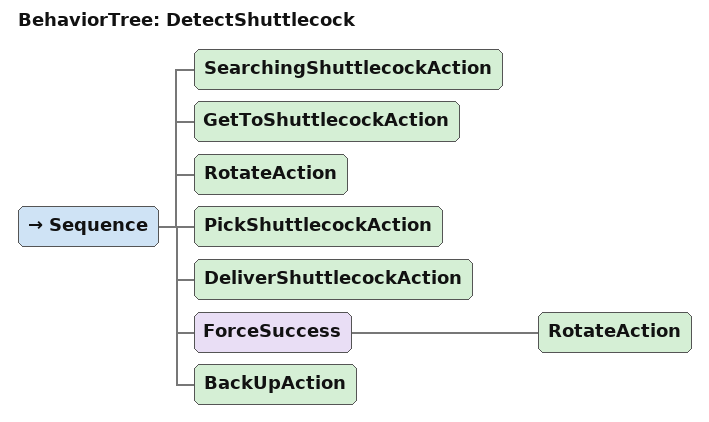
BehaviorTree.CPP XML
<root BTCPP_format="4">
  <BehaviorTree ID="DetectShuttlecock">
    <Sequence>
      <SearchingShuttlecockAction/>
      <GetToShuttlecockAction/>
      <RotateAction/>
      <PickShuttlecockAction/>
      <DeliverShuttlecockAction/>
      <ForceSuccess>
        <RotateAction/>
      </ForceSuccess>
      <BackUpAction/>
    </Sequence>
  </BehaviorTree>
</root>
